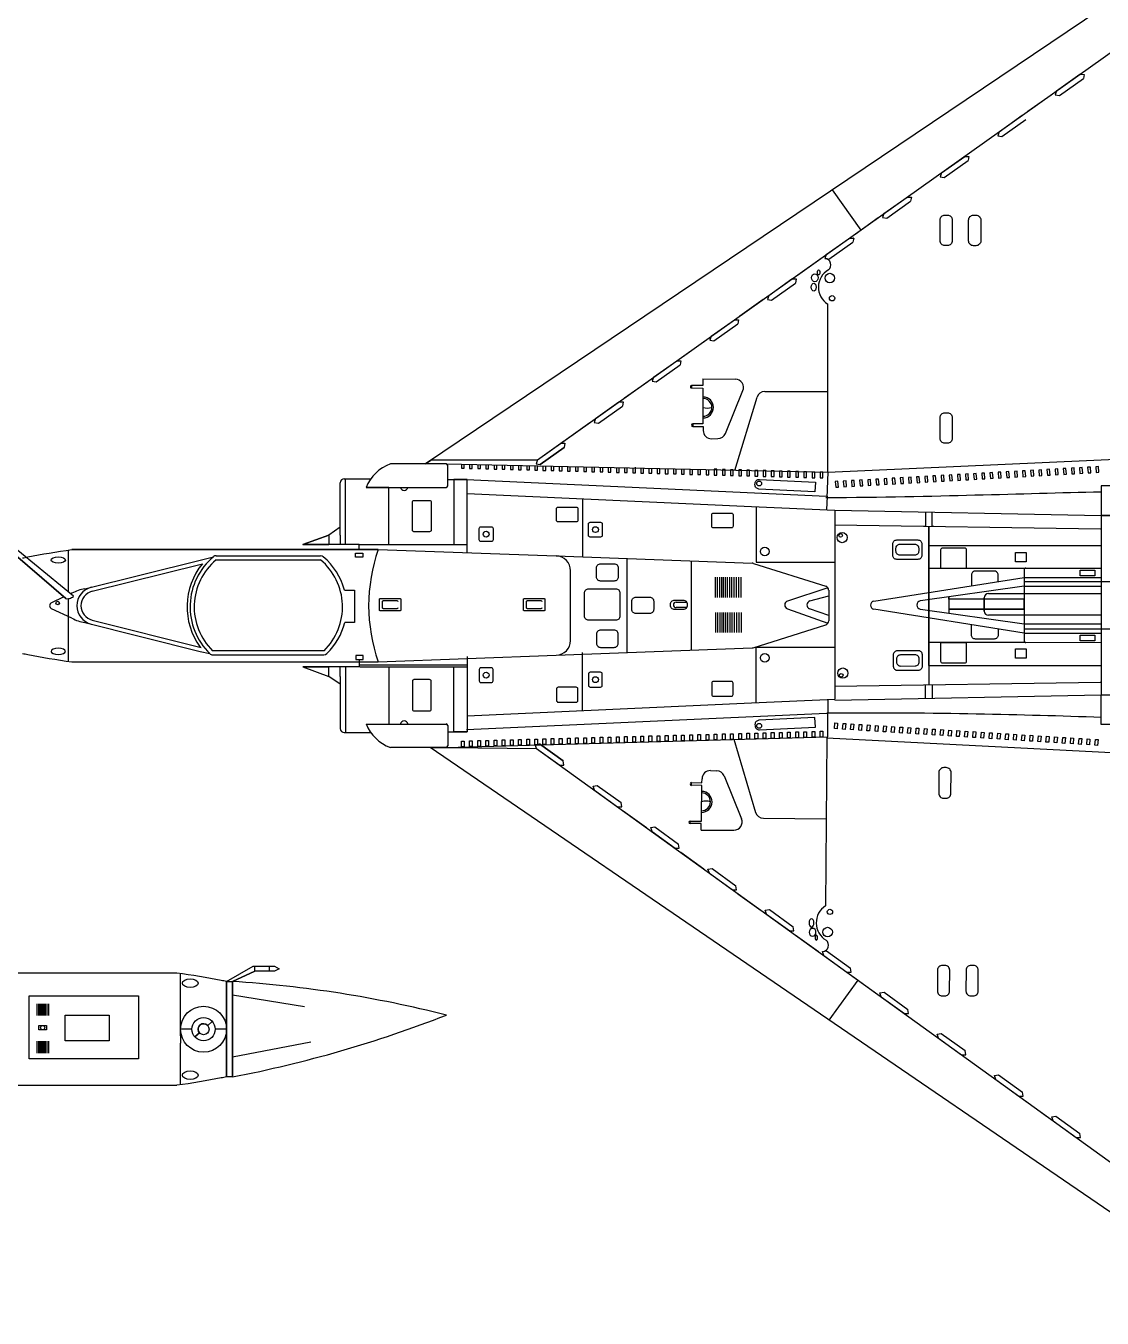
# Model space of a CAD drawing. Header units: feet. Extents: x 0 to 688502, y 0 to 2065459.
# Drawn here: x 4.929 to 8.833, y 6.164 to 10.853 of the extents above; entities that cross this region are included whole.
import ezdxf

# ---------------------------------------------------------------- set-up
doc = ezdxf.new("R2010")
doc.units = ezdxf.units.FT

msp = doc.modelspace()

# ---------------------------------------------------------------- linework, layer by layer
for p, q in [((9.4422, 11.328), (6.378, 9.2635)), ((6.785, 9.2788), (9.315, 11.0779)), ((8.7724, 10.6924), (8.7723, 10.6919)), ((8.6678, 10.6174), (8.752, 10.6773)), ((8.6778, 10.6005), (8.7647, 10.6623)), ((8.752, 10.6773), (8.7673, 10.6772)), ((8.7673, 10.6772), (8.7647, 10.6623)), ((8.5635, 10.5433), (8.6477, 10.6032)), ((8.6678, 10.6174), (8.6628, 10.603)), ((8.6628, 10.603), (8.6778, 10.6005)), ((8.6629, 10.6031), (8.663, 10.6031)), ((8.663, 10.6031), (8.6629, 10.6029)), ((8.4589, 10.4689), (8.5431, 10.5287)), ((8.4689, 10.452), (8.5558, 10.5138)), ((8.4589, 10.4689), (8.4539, 10.4544)), ((8.4539, 10.4544), (8.4689, 10.452)), ((8.25, 10.3197), (8.3342, 10.3796)), ((8.2599, 10.3028), (8.3469, 10.3647)), ((8.3342, 10.3796), (8.3495, 10.3796)), ((8.3495, 10.3796), (8.3469, 10.3647)), ((8.3494, 10.3796), (8.3493, 10.3794)), ((8.3493, 10.3794), (8.3494, 10.3794)), ((8.25, 10.3197), (8.245, 10.3053)), ((8.245, 10.3053), (8.2599, 10.3028)), ((7.8536, 10.2576), (7.957, 10.1122)), ((8.0414, 10.1721), (8.1256, 10.232)), ((8.1256, 10.232), (8.1409, 10.2319)), ((8.1409, 10.2319), (8.1383, 10.217)), ((8.1401, 10.2319), (8.1398, 10.2312)), ((8.1398, 10.2312), (8.1407, 10.231)), ((8.0513, 10.1552), (8.1383, 10.217)), ((7.9365, 10.0974), (8.0207, 10.1572)), ((8.0414, 10.1721), (8.0364, 10.1577)), ((8.0364, 10.1577), (8.0513, 10.1552)), ((7.8322, 10.0233), (7.9164, 10.0831)), ((7.9164, 10.0831), (7.9317, 10.0831)), ((7.9317, 10.0831), (7.9291, 10.0682)), ((7.9316, 10.0831), (7.9315, 10.0829)), ((7.9315, 10.0829), (7.9316, 10.0829)), ((7.8421, 10.0063), (7.9291, 10.0682)), ((7.7279, 9.9491), (7.8121, 10.009)), ((7.8322, 10.0233), (7.8272, 10.0088)), ((7.8272, 10.0088), (7.8421, 10.0063)), ((7.8273, 10.009), (7.8274, 10.009)), ((7.8274, 10.009), (7.8273, 10.0088)), ((7.6236, 9.875), (7.7078, 9.9349)), ((7.6335, 9.8581), (7.7205, 9.9199)), ((7.7078, 9.9349), (7.7231, 9.9349)), ((7.7231, 9.9349), (7.7205, 9.9199)), ((7.723, 9.9349), (7.7229, 9.9347)), ((7.7229, 9.9347), (7.723, 9.9347)), ((7.519, 9.8012), (7.6032, 9.8611)), ((7.6032, 9.8611), (7.6038, 9.8611)), ((7.6236, 9.875), (7.6186, 9.8606)), ((7.6186, 9.8606), (7.6335, 9.8581)), ((7.519, 9.8012), (7.5188, 9.8006)), ((7.8373, 9.2333), (7.8373, 9.8433)), ((7.4147, 9.7271), (7.4989, 9.787)), ((7.4246, 9.7102), (7.5116, 9.772)), ((7.4989, 9.787), (7.5141, 9.7869)), ((7.5141, 9.7869), (7.5116, 9.772)), ((7.5141, 9.7869), (7.514, 9.7868)), ((7.514, 9.7868), (7.5141, 9.7867)), ((7.311, 9.6524), (7.3952, 9.7122)), ((7.4147, 9.7271), (7.4097, 9.7127)), ((7.4097, 9.7127), (7.4246, 9.7102)), ((7.2058, 9.5779), (7.29, 9.6378)), ((7.2157, 9.561), (7.3027, 9.6229)), ((7.29, 9.6378), (7.3052, 9.6378)), ((7.3052, 9.6378), (7.3027, 9.6229)), ((7.2058, 9.5779), (7.2008, 9.5635)), ((7.3843, 9.5719), (7.3841, 9.5477)), ((7.3843, 9.5719), (7.5027, 9.5708)), ((7.1009, 9.5032), (7.1851, 9.5631)), ((7.2008, 9.5635), (7.2157, 9.561)), ((7.3841, 9.5477), (7.3436, 9.5481)), ((7.3436, 9.5481), (7.3436, 9.5393)), ((7.3436, 9.5393), (7.3849, 9.5389)), ((7.3849, 9.5389), (7.3848, 9.5241)), ((7.3848, 9.5241), (7.3848, 9.409)), ((7.4662, 9.3742), (7.5301, 9.5295)), ((7.6094, 9.5267), (7.8373, 9.5267)), ((6.9956, 9.4286), (7.0799, 9.4885)), ((7.0056, 9.4117), (7.0926, 9.4735)), ((7.0799, 9.4885), (7.0951, 9.4884)), ((7.0951, 9.4884), (7.0926, 9.4735)), ((7.5003, 9.2401), (7.5811, 9.5055)), ((6.9956, 9.4286), (6.9907, 9.4142)), ((6.8905, 9.3538), (6.9747, 9.4137)), ((6.9907, 9.4142), (7.0056, 9.4117)), ((7.3848, 9.409), (7.3481, 9.409)), ((7.3481, 9.409), (7.3481, 9.3991)), ((7.3481, 9.3991), (7.3858, 9.3991)), ((7.3858, 9.3991), (7.3858, 9.3851)), ((6.785, 9.2788), (6.8692, 9.3387)), ((6.8692, 9.3387), (6.8794, 9.3459)), ((6.8692, 9.3387), (6.8844, 9.3386)), ((6.8844, 9.3386), (6.8819, 9.3237)), ((7.4163, 9.3552), (7.4391, 9.3557)), ((6.8819, 9.3237), (6.7949, 9.2619)), ((6.7949, 9.2619), (6.8819, 9.3237)), ((7.8373, 9.2333), (9.5651, 9.3116)), ((6.453, 9.2635), (6.2511, 9.2635)), ((6.378, 9.2635), (6.4008, 9.2788)), ((6.4008, 9.2788), (6.572, 9.2788)), ((6.453, 9.2635), (7.8373, 9.2333)), ((6.459, 9.1846), (6.459, 9.2575)), ((6.572, 9.2788), (6.785, 9.2788)), ((6.785, 9.2788), (6.78, 9.2644)), ((6.78, 9.2644), (6.7949, 9.2619)), ((6.069, 9.0342), (6.069, 9.195)), ((6.0839, 9.21), (6.1802, 9.21)), ((6.0881, 8.9715), (6.0881, 9.21)), ((6.459, 9.2067), (6.5299, 9.2067)), ((6.5299, 9.2067), (6.4811, 9.2067)), ((6.4811, 9.2067), (6.4811, 8.9715)), ((6.5278, 9.2067), (7.833, 9.1469)), ((6.5299, 8.9754), (6.5299, 9.2067)), ((7.8373, 9.2333), (7.8348, 9.1406)), ((6.245, 9.1786), (6.1631, 9.1786)), ((6.1631, 9.1786), (6.453, 9.1786)), ((6.245, 8.9715), (6.245, 9.1786)), ((6.5299, 9.1568), (7.5612, 9.1095)), ((7.8351, 9.1469), (7.8328, 9.0971)), ((7.833, 9.1469), (7.8351, 9.1469)), ((6.9479, 9.1376), (6.9479, 8.9266)), ((7.5612, 9.1095), (7.8637, 9.0957)), ((7.5774, 9.1088), (7.5774, 8.9078)), ((7.8637, 9.0957), (7.8637, 8.4106)), ((7.8637, 9.0957), (8.8296, 9.0765)), ((8.1924, 9.0892), (8.1924, 9.0379)), ((8.2163, 9.0375), (8.2163, 9.0887)), ((8.8296, 9.0765), (8.8296, 8.4256)), ((8.8296, 9.0765), (10.3191, 9.0765)), ((10.3191, 9.0765), (8.8296, 9.0765)), ((8.8296, 9.0765), (8.8296, 8.4256)), ((6.0277, 9.0058), (5.9333, 8.9715)), ((5.9333, 8.9715), (6.0277, 9.0058)), ((6.069, 9.0342), (6.0277, 9.0058)), ((6.0277, 9.0058), (6.0277, 8.9715)), ((6.069, 9.0058), (6.069, 9.0342)), ((6.069, 9.0058), (6.069, 8.9715)), ((7.8637, 9.0432), (8.8265, 9.0276)), ((8.1864, 9.038), (8.1924, 9.0379)), ((8.2048, 8.5328), (8.2048, 9.0377)), ((8.2048, 9.0377), (8.2048, 8.4623)), ((8.2163, 9.0375), (8.2228, 9.0374)), ((4.8478, 8.97), (5.0744, 8.7751)), ((5.0744, 8.7751), (4.8478, 8.97)), ((5.1019, 8.7841), (4.8664, 8.9771)), ((6.0995, 8.9715), (5.9333, 8.9715)), ((5.9333, 8.9715), (6.0277, 8.9715)), ((6.1376, 8.9715), (6.0995, 8.9715)), ((6.1376, 8.953), (6.1376, 8.9715)), ((6.1376, 8.9715), (6.1404, 8.9715)), ((6.1404, 8.9715), (6.5295, 8.9715)), ((6.5299, 8.9416), (6.5299, 8.9754)), ((8.2048, 8.9673), (8.8277, 8.9673)), ((5.0827, 8.9505), (5.0827, 8.7998)), ((5.0963, 8.953), (6.207, 8.953)), ((6.207, 8.953), (5.0963, 8.953)), ((5.1434, 8.8104), (5.5615, 8.915)), ((5.5615, 8.915), (5.6092, 8.9269)), ((5.6188, 8.9304), (5.9982, 8.9304)), ((5.6188, 8.9155), (5.9982, 8.9155)), ((6.207, 8.953), (6.8528, 8.9301)), ((6.8528, 8.9301), (7.564, 8.9037)), ((7.1084, 8.9206), (7.1084, 8.5791)), ((7.342, 8.909), (7.342, 8.5907)), ((5.1697, 8.8015), (5.5651, 8.9005)), ((5.5651, 8.9005), (5.5693, 8.9018)), ((6.9047, 8.6233), (6.9047, 8.8764)), ((7.5679, 8.903), (7.8305, 8.82)), ((7.5774, 8.9078), (7.8637, 8.9078)), ((8.205, 8.8857), (8.8293, 8.8857)), ((8.5497, 8.8797), (8.5498, 8.8519)), ((8.5557, 8.8857), (8.5717, 8.8857)), ((7.4303, 8.7796), (7.4303, 8.8525)), ((7.4372, 8.7796), (7.4372, 8.8525)), ((7.4456, 8.7796), (7.4456, 8.8525)), ((7.453, 8.7796), (7.453, 8.8525)), ((7.4599, 8.7796), (7.4599, 8.8525)), ((7.4668, 8.7796), (7.4668, 8.8525)), ((7.4737, 8.7796), (7.4737, 8.8525)), ((7.4826, 8.7796), (7.4826, 8.8525)), ((7.4901, 8.7796), (7.4901, 8.8525)), ((7.4985, 8.7796), (7.4985, 8.8525)), ((7.5068, 8.7796), (7.5068, 8.8525)), ((7.5152, 8.7796), (7.5152, 8.8525)), ((7.523, 8.7796), (7.523, 8.8525)), ((7.523, 8.7796), (7.523, 8.8525)), ((8.0051, 8.7658), (8.5498, 8.8519)), ((8.5498, 8.8205), (8.1734, 8.7666)), ((8.5498, 8.8519), (8.5498, 8.6216)), ((8.5498, 8.8519), (8.8296, 8.8519)), ((8.5498, 8.8519), (8.5498, 8.6502)), ((8.5498, 8.837), (8.8296, 8.837)), ((8.5498, 8.8205), (8.8296, 8.8205)), ((8.5498, 8.8205), (8.5498, 8.6831)), ((8.8296, 8.837), (10.0005, 8.837)), ((5.0673, 8.7812), (5.022, 8.7602)), ((5.0827, 8.7729), (5.0827, 8.7748)), ((5.0827, 8.7729), (5.0827, 8.5462)), ((5.0963, 8.7945), (5.0917, 8.7924)), ((6.0845, 8.806), (6.1213, 8.806)), ((6.1213, 8.806), (6.1213, 8.6881)), ((7.8381, 8.8145), (7.6916, 8.7663)), ((7.7728, 8.7665), (7.841, 8.7856)), ((7.841, 8.8057), (7.841, 8.6943)), ((8.2767, 8.7736), (8.2767, 8.7814)), ((8.2767, 8.7814), (8.2767, 8.7222)), ((8.5498, 8.7736), (8.2767, 8.7736)), ((8.4052, 8.7294), (8.4052, 8.7781)), ((8.4052, 8.7781), (8.4052, 8.7294)), ((8.4202, 8.793), (8.8296, 8.793)), ((8.5498, 8.7368), (8.5498, 8.7736)), ((5.0963, 8.7042), (5.022, 8.7385)), ((7.2872, 8.762), (7.326, 8.762)), ((7.3258, 8.7425), (7.2872, 8.7425)), ((7.4303, 8.7252), (7.4303, 8.6523)), ((7.4372, 8.7252), (7.4372, 8.6523)), ((7.4456, 8.7252), (7.4456, 8.6523)), ((7.453, 8.7252), (7.453, 8.6523)), ((7.4599, 8.7252), (7.4599, 8.6523)), ((7.4668, 8.7252), (7.4668, 8.6523)), ((7.4737, 8.7252), (7.4737, 8.6523)), ((7.4826, 8.7252), (7.4826, 8.6523)), ((7.4901, 8.7252), (7.4901, 8.6523)), ((7.4985, 8.7252), (7.4985, 8.6523)), ((7.5068, 8.7252), (7.5068, 8.6523)), ((7.5152, 8.7252), (7.5152, 8.6523)), ((7.523, 8.7252), (7.523, 8.6523)), ((7.523, 8.7252), (7.523, 8.6523)), ((7.6912, 8.738), (7.8381, 8.6855)), ((7.841, 8.7133), (7.7718, 8.738)), ((8.5498, 8.6502), (8.0051, 8.7363)), ((8.1734, 8.737), (8.5498, 8.6831)), ((8.5498, 8.7368), (8.2767, 8.7368)), ((8.2767, 8.7368), (8.5498, 8.7368)), ((5.1434, 8.6883), (5.5615, 8.5837)), ((5.1697, 8.6972), (5.5651, 8.5982)), ((6.1213, 8.6881), (6.0855, 8.6881)), ((7.5675, 8.5967), (7.8306, 8.6801)), ((8.8296, 8.7144), (8.4202, 8.7144)), ((8.5498, 8.6831), (8.8296, 8.6831)), ((8.5498, 8.6654), (8.8296, 8.6654)), ((8.5498, 8.6502), (8.8296, 8.6502)), ((8.8296, 8.6654), (10.005, 8.6654)), ((5.5613, 8.5837), (5.596, 8.5755)), ((5.6065, 8.5862), (5.9982, 8.5862)), ((5.9982, 8.5862), (6.0105, 8.5862)), ((6.8528, 8.5696), (7.5636, 8.596)), ((7.5774, 8.3975), (7.5774, 8.5985)), ((7.5774, 8.5985), (7.8637, 8.5985)), ((8.5558, 8.6157), (8.2048, 8.6157)), ((8.5558, 8.6157), (8.8298, 8.6167)), ((5.0963, 8.5458), (6.207, 8.5458)), ((5.6065, 8.5712), (5.9982, 8.5712)), ((6.1376, 8.5533), (6.1376, 8.5348)), ((6.1376, 8.5458), (6.1376, 8.5273)), ((6.1376, 8.5348), (6.1404, 8.5348)), ((6.1404, 8.5348), (6.5295, 8.5348)), ((6.1404, 8.5348), (6.5299, 8.5348)), ((6.207, 8.5458), (6.8529, 8.5696)), ((6.5299, 8.5647), (6.5299, 8.5309)), ((6.5299, 8.5572), (6.5299, 8.5234)), ((6.9479, 8.3687), (6.9479, 8.5797)), ((6.0995, 8.5273), (5.9333, 8.5273)), ((5.9333, 8.5273), (6.0277, 8.5273)), ((5.9333, 8.5273), (6.0277, 8.4929)), ((6.0277, 8.4929), (6.0277, 8.5273)), ((6.069, 8.4645), (6.0277, 8.4929)), ((6.069, 8.4929), (6.069, 8.5273)), ((6.069, 8.4929), (6.069, 8.4645)), ((6.0881, 8.5273), (6.0881, 8.2888)), ((6.1376, 8.5273), (6.0995, 8.5273)), ((6.1404, 8.5273), (6.5295, 8.5273)), ((6.245, 8.5273), (6.245, 8.3201)), ((6.4811, 8.2921), (6.4811, 8.5273)), ((6.5299, 8.5234), (6.5299, 8.2921)), ((8.2048, 8.5328), (8.8277, 8.5328)), ((6.069, 8.4645), (6.069, 8.3037)), ((7.8637, 8.4568), (8.8265, 8.4724)), ((8.1924, 8.4109), (8.1924, 8.4621)), ((8.2163, 8.4625), (8.2163, 8.4113)), ((8.8265, 8.4724), (8.8296, 8.4725)), ((6.5299, 8.3495), (7.5612, 8.3968)), ((7.5612, 8.3968), (7.8637, 8.4106)), ((7.8373, 8.4094), (7.8373, 8.3594)), ((7.8637, 8.4064), (8.8296, 8.4256)), ((8.8296, 8.4256), (10.4055, 8.4256)), ((6.5278, 8.2996), (7.833, 8.3594)), ((7.833, 8.3594), (7.835, 8.3594)), ((7.8351, 8.3597), (7.835, 8.3594)), ((7.8373, 8.273), (7.8373, 8.3594)), ((6.1631, 8.3201), (6.453, 8.3201)), ((6.459, 8.3142), (6.459, 8.2412)), ((6.0839, 8.2888), (6.1802, 8.2888)), ((6.453, 8.2353), (7.8373, 8.273)), ((6.459, 8.2921), (6.5299, 8.2921)), ((6.5299, 8.2921), (6.4811, 8.2921)), ((7.4969, 8.2654), (7.576, 7.9995)), ((7.834, 8.27), (7.8298, 7.66)), ((7.834, 8.27), (9.5613, 8.18)), ((6.453, 8.2353), (6.2511, 8.2353)), ((9.4247, 6.1644), (6.3957, 8.2353)), ((6.3972, 8.2343), (6.5684, 8.2331)), ((6.5684, 8.2331), (6.7814, 8.2317)), ((6.7765, 8.2461), (6.7915, 8.2485)), ((6.7814, 8.2317), (6.7765, 8.2461)), ((6.7814, 8.2317), (9.2991, 6.4154)), ((6.7814, 8.2317), (6.8652, 8.1712)), ((6.878, 8.1861), (6.7915, 8.2485)), ((6.7915, 8.2485), (6.878, 8.1861)), ((6.8652, 8.1712), (6.8805, 8.1711)), ((6.8805, 8.1711), (6.878, 8.1861)), ((7.3814, 8.1072), (7.3815, 8.1212)), ((7.4122, 8.1509), (7.435, 8.1503)), ((7.4619, 8.1316), (7.5248, 7.9758)), ((6.9862, 8.0949), (7.0011, 8.0972)), ((6.9911, 8.0804), (6.9862, 8.0949)), ((6.9911, 8.0804), (7.0749, 8.02)), ((7.0011, 8.0972), (7.0877, 8.0348)), ((7.3437, 8.0976), (7.3437, 8.1075)), ((7.3437, 8.1075), (7.3814, 8.1072)), ((7.3803, 8.0974), (7.3437, 8.0976)), ((7.3795, 7.9823), (7.3803, 8.0974)), ((7.0749, 8.02), (7.0901, 8.0199)), ((7.0901, 8.0199), (7.0877, 8.0348)), ((7.0958, 8.0051), (7.1796, 7.9446)), ((7.3796, 7.9674), (7.3795, 7.9823)), ((7.6041, 7.9781), (7.832, 7.9766)), ((7.1953, 7.9441), (7.2102, 7.9465)), ((7.2002, 7.9296), (7.1953, 7.9441)), ((7.2002, 7.9296), (7.284, 7.8692)), ((7.2102, 7.9465), (7.2968, 7.884)), ((7.3382, 7.9673), (7.3796, 7.9674)), ((7.3382, 7.9586), (7.3382, 7.9673)), ((7.3787, 7.9587), (7.3382, 7.9586)), ((7.3787, 7.9345), (7.3787, 7.9587)), ((7.3787, 7.9345), (7.4971, 7.9348)), ((7.2992, 7.8691), (7.2968, 7.884)), ((7.284, 7.8692), (7.2992, 7.8691)), ((7.3049, 7.8545), (7.3887, 7.7941)), ((7.4032, 7.7935), (7.4181, 7.7959)), ((7.4081, 7.7791), (7.4032, 7.7935)), ((7.4181, 7.7959), (7.5047, 7.7335)), ((7.4081, 7.7791), (7.4919, 7.7186)), ((7.4919, 7.7186), (7.5071, 7.7186)), ((7.5071, 7.7186), (7.5047, 7.7335)), ((7.507, 7.7186), (7.507, 7.7187)), ((7.507, 7.7187), (7.5071, 7.7187)), ((7.5119, 7.7043), (7.5116, 7.7049)), ((7.5119, 7.7043), (7.5957, 7.6438)), ((7.5957, 7.6438), (7.5963, 7.6438)), ((7.6111, 7.6442), (7.626, 7.6466)), ((7.616, 7.6297), (7.6111, 7.6442)), ((7.626, 7.6466), (7.7126, 7.5841)), ((7.616, 7.6297), (7.6997, 7.5693)), ((7.6997, 7.5693), (7.715, 7.5692)), ((7.715, 7.5692), (7.7126, 7.5841)), ((7.7149, 7.5692), (7.7149, 7.5694)), ((7.7149, 7.5694), (7.715, 7.5694)), ((7.7197, 7.5549), (7.8035, 7.4945)), ((7.8187, 7.4945), (7.8336, 7.4969)), ((7.8235, 7.4801), (7.8187, 7.4945)), ((7.8187, 7.4944), (7.8188, 7.4944)), ((7.8188, 7.4944), (7.8188, 7.4946)), ((7.8235, 7.4801), (7.9073, 7.4196)), ((7.8336, 7.4969), (7.9201, 7.4345)), ((5.4769, 7.4165), (4.3662, 7.4165)), ((5.4904, 7.1893), (5.4904, 7.416)), ((5.6566, 7.3861), (5.7529, 7.4417)), ((5.7591, 7.4228), (5.678, 7.3861)), ((5.678, 7.3861), (5.7591, 7.4228)), ((5.7529, 7.4417), (5.8306, 7.4417)), ((5.7591, 7.4228), (5.7591, 7.4417)), ((5.7591, 7.4417), (5.8113, 7.4417)), ((5.8314, 7.4228), (5.7591, 7.4228)), ((5.8113, 7.4417), (5.8113, 7.4228)), ((5.8306, 7.4417), (5.8474, 7.432)), ((5.8474, 7.432), (5.8314, 7.4228)), ((7.9073, 7.4196), (7.9226, 7.4196)), ((7.9226, 7.4196), (7.9201, 7.4345)), ((7.9225, 7.4196), (7.9225, 7.4197)), ((7.9225, 7.4197), (7.9226, 7.4197)), ((5.6566, 7.3861), (5.6566, 7.0396)), ((5.6566, 7.3861), (5.678, 7.3861)), ((5.6566, 7.0396), (5.6566, 7.3861)), ((5.678, 7.0396), (5.678, 7.3861)), ((5.678, 7.3861), (5.678, 7.0396)), ((7.8433, 7.2456), (7.9477, 7.3903)), ((7.9273, 7.4053), (8.0111, 7.3448)), ((5.9392, 7.2935), (5.678, 7.3365)), ((8.0269, 7.3443), (8.0418, 7.3467)), ((8.0317, 7.3298), (8.0269, 7.3443)), ((8.0317, 7.3298), (8.1155, 7.2694)), ((8.0418, 7.3467), (8.1283, 7.2842)), ((4.9688, 7.3052), (4.9688, 7.262)), ((4.9688, 7.3052), (4.9688, 7.262)), ((4.9751, 7.3052), (4.9751, 7.262)), ((4.9802, 7.3052), (4.9802, 7.262)), ((4.9802, 7.3052), (4.9802, 7.262)), ((4.9846, 7.3052), (4.9846, 7.262)), ((4.9894, 7.3052), (4.9894, 7.262)), ((4.9945, 7.3052), (4.9945, 7.262)), ((4.9996, 7.3052), (4.9996, 7.262)), ((5.0047, 7.3052), (5.0047, 7.262)), ((5.0109, 7.3052), (5.0109, 7.262)), ((8.1155, 7.2694), (8.1308, 7.2693)), ((8.1308, 7.2693), (8.1283, 7.2842)), ((8.1298, 7.2701), (8.1306, 7.2702)), ((8.13, 7.2693), (8.1298, 7.2701)), ((5.5885, 7.2261), (5.6051, 7.2406)), ((5.5314, 7.2128), (5.4904, 7.2128)), ((5.4904, 7.1893), (5.4904, 7.1624)), ((5.5584, 7.1996), (5.5418, 7.1851)), ((5.5418, 7.1851), (5.5584, 7.1996)), ((5.6566, 7.2128), (5.6156, 7.2128)), ((8.2345, 7.1952), (8.2494, 7.1976)), ((8.2393, 7.1808), (8.2345, 7.1952)), ((8.2393, 7.1808), (8.3231, 7.1203)), ((8.2494, 7.1976), (8.3359, 7.1352)), ((4.9688, 7.1694), (4.9688, 7.1262)), ((4.9688, 7.1694), (4.9688, 7.1262)), ((4.9751, 7.1694), (4.9751, 7.1262)), ((4.9802, 7.1694), (4.9802, 7.1262)), ((4.9802, 7.1694), (4.9802, 7.1262)), ((4.9846, 7.1694), (4.9846, 7.1262)), ((4.9894, 7.1694), (4.9894, 7.1262)), ((4.9945, 7.1694), (4.9945, 7.1262)), ((4.9996, 7.1694), (4.9996, 7.1262)), ((5.0047, 7.1694), (5.0047, 7.1262)), ((5.0109, 7.1694), (5.0109, 7.1262)), ((5.4904, 7.0117), (5.4904, 7.1624)), ((5.678, 7.113), (5.9632, 7.1671)), ((8.3384, 7.1203), (8.3359, 7.1352)), ((8.3231, 7.1203), (8.3384, 7.1203)), ((8.3383, 7.1203), (8.3382, 7.1204)), ((8.3382, 7.1204), (8.3384, 7.1204)), ((5.678, 7.0396), (5.6566, 7.0396)), ((8.4423, 7.0447), (8.4573, 7.0471)), ((8.4472, 7.0302), (8.4423, 7.0447)), ((8.4573, 7.0471), (8.5438, 6.9846)), ((4.3662, 7.0092), (5.4769, 7.0092)), ((8.4472, 7.0302), (8.531, 6.9698)), ((8.531, 6.9698), (8.5463, 6.9697)), ((8.5463, 6.9697), (8.5438, 6.9846)), ((8.5513, 6.9551), (8.6351, 6.8946)), ((8.6502, 6.8947), (8.6652, 6.8971)), ((8.6551, 6.8803), (8.6502, 6.8947)), ((8.6504, 6.8946), (8.6503, 6.8948)), ((8.6503, 6.8946), (8.6504, 6.8946)), ((8.6652, 6.8971), (8.7517, 6.8347)), ((8.6551, 6.8803), (8.7389, 6.8198)), ((8.7389, 6.8198), (8.7542, 6.8198)), ((8.7542, 6.8198), (8.7517, 6.8347)), ((8.7592, 6.8046), (8.759, 6.805))]:
    msp.add_line(p, q)
for points in [[(8.2625, 10.1668), (8.2715, 10.1668, -0.414214), (8.2891, 10.1491), (8.2891, 10.0736, -0.414214), (8.2715, 10.0559), (8.2625, 10.0559, -0.414214), (8.2448, 10.0736), (8.2448, 10.1491, -0.414214)], [(8.366, 10.1662), (8.375, 10.1662, -0.414214), (8.3927, 10.1485), (8.3927, 10.073, -0.414214), (8.375, 10.0553), (8.366, 10.0553, -0.414214), (8.3484, 10.073), (8.3484, 10.1485, -0.414214)], [(8.2625, 9.4495), (8.2715, 9.4495, -0.414214), (8.2891, 9.4318), (8.2891, 9.3563, -0.414214), (8.2715, 9.3386), (8.2625, 9.3386, -0.414214), (8.2448, 9.3563), (8.2448, 9.4318, -0.414214)], [(7.5896, 9.2076), (7.793, 9.1978), (7.7913, 9.1629), (7.5879, 9.1727, -0.414214), (7.5737, 9.1883), (7.5739, 9.1934, -0.414214)], [(6.3368, 9.1314), (6.3933, 9.1314, -0.414214), (6.3992, 9.1254), (6.3992, 9.0235, -0.414214), (6.3933, 9.0175), (6.3368, 9.0175, -0.414214), (6.3308, 9.0235), (6.3308, 9.1254, -0.414214)], [(6.8598, 9.1069), (6.9255, 9.1069, -0.414214), (6.9315, 9.1009), (6.9315, 9.059, -0.414214), (6.9255, 9.0531), (6.8598, 9.0531, -0.414214), (6.8538, 9.059), (6.8538, 9.1009, -0.414214)], [(6.9759, 9.0522), (7.0138, 9.0522, -0.414214), (7.0198, 9.0462), (7.0198, 9.0043, -0.414214), (7.0138, 8.9984), (6.9759, 8.9984, -0.414214), (6.9699, 9.0043), (6.9699, 9.0462, -0.414214)], [(7.4225, 9.0856), (7.4883, 9.0856, -0.414214), (7.4943, 9.0797), (7.4943, 9.0378, -0.414214), (7.4883, 9.0318), (7.4225, 9.0318, -0.414214), (7.4166, 9.0378), (7.4166, 9.0797, -0.414214)], [(6.5795, 9.0357), (6.6174, 9.0357, -0.414214), (6.6234, 9.0297), (6.6234, 8.9879, -0.414214), (6.6174, 8.9819), (6.5795, 8.9819, -0.414214), (6.5735, 8.9879), (6.5735, 9.0297, -0.414214)], [(8.0884, 8.9879), (8.1643, 8.9879, -0.414214), (8.1793, 8.973), (8.1793, 8.9323, -0.414214), (8.1643, 8.9174), (8.0884, 8.9174, -0.414214), (8.0735, 8.9323), (8.0735, 8.973, -0.414214)], [(8.1001, 8.9727), (8.1527, 8.9727, -0.414214), (8.1676, 8.9577), (8.1676, 8.9473, -0.414214), (8.1527, 8.9323), (8.1001, 8.9323, -0.414214), (8.0851, 8.9473), (8.0851, 8.9577, -0.414214)], [(8.2471, 8.8857), (8.3413, 8.8857), (8.3413, 8.952, 0.414214), (8.3353, 8.958), (8.2531, 8.958, 0.414214), (8.2471, 8.952)], [(7.0137, 8.9015), (7.0627, 8.9015, -0.414214), (7.0777, 8.8866), (7.0777, 8.8537, -0.414214), (7.0627, 8.8388), (7.0137, 8.8388, -0.414214), (6.9988, 8.8537), (6.9988, 8.8866, -0.414214)], [(6.2145, 8.7757), (6.286, 8.7757, -0.414214), (6.289, 8.7727), (6.289, 8.7336, -0.414214), (6.286, 8.7306), (6.2145, 8.7306, -0.414214), (6.2115, 8.7336), (6.2115, 8.7727, -0.414214)], [(6.7371, 8.7757), (6.8085, 8.7757, -0.414214), (6.8115, 8.7727), (6.8115, 8.7336, -0.414214), (6.8085, 8.7306), (6.7371, 8.7306, -0.414214), (6.7341, 8.7336), (6.7341, 8.7727, -0.414214)], [(6.9704, 8.8107), (7.0687, 8.8107, -0.414214), (7.0836, 8.7957), (7.0836, 8.7115, -0.414214), (7.0687, 8.6965), (6.9704, 8.6965, -0.414214), (6.9554, 8.7115), (6.9554, 8.7957, -0.414214)], [(7.1419, 8.7805), (7.1912, 8.7805, -0.414214), (7.2062, 8.7656), (7.2062, 8.7357, -0.414214), (7.1912, 8.7207), (7.1419, 8.7207, -0.414214), (7.127, 8.7357), (7.127, 8.7656, -0.414214)], [(7.2821, 8.7697), (7.3129, 8.7697, -0.414214), (7.3278, 8.7548), (7.3278, 8.75, -0.414214), (7.3129, 8.7351), (7.2821, 8.7351, -0.414214), (7.2671, 8.75), (7.2671, 8.7548, -0.414214)], [(7.0137, 8.5982), (7.0627, 8.5982, 0.414214), (7.0777, 8.6131), (7.0777, 8.646, 0.414214), (7.0627, 8.6609), (7.0137, 8.6609, 0.414214), (6.9988, 8.646), (6.9988, 8.6131, 0.414214)], [(8.0905, 8.5149), (8.1664, 8.5156, 0.414214), (8.1812, 8.5307), (8.1809, 8.5713, 0.414214), (8.1658, 8.5861), (8.0899, 8.5855, 0.414214), (8.0751, 8.5704), (8.0754, 8.5297, 0.414214)], [(8.3413, 8.614), (8.2471, 8.614), (8.2471, 8.5476, 0.414214), (8.2531, 8.5416), (8.3353, 8.5416, 0.414214), (8.3413, 8.5476)], [(8.102, 8.5303), (8.1546, 8.5307, 0.414214), (8.1694, 8.5458), (8.1694, 8.5563, 0.414214), (8.1543, 8.5711), (8.1017, 8.5706, 0.414214), (8.0869, 8.5555), (8.087, 8.5451, 0.414214)], [(6.5795, 8.4706), (6.6174, 8.4706, 0.414214), (6.6234, 8.4765), (6.6234, 8.5184, 0.414214), (6.6174, 8.5244), (6.5795, 8.5244, 0.414214), (6.5735, 8.5184), (6.5735, 8.4765, 0.414214)], [(6.9759, 8.4541), (7.0138, 8.4541, 0.414214), (7.0198, 8.4601), (7.0198, 8.502, 0.414214), (7.0138, 8.5079), (6.9759, 8.5079, 0.414214), (6.9699, 8.502), (6.9699, 8.4601, 0.414214)], [(6.3368, 8.3674), (6.3933, 8.3674, 0.414214), (6.3992, 8.3733), (6.3992, 8.4753, 0.414214), (6.3933, 8.4812), (6.3368, 8.4812, 0.414214), (6.3308, 8.4753), (6.3308, 8.3733, 0.414214)], [(6.8598, 8.3994), (6.9255, 8.3994, 0.414214), (6.9315, 8.4054), (6.9315, 8.4473, 0.414214), (6.9255, 8.4532), (6.8598, 8.4532, 0.414214), (6.8538, 8.4473), (6.8538, 8.4054, 0.414214)], [(7.4225, 8.4207), (7.4883, 8.4207, 0.414214), (7.4943, 8.4266), (7.4943, 8.4685, 0.414214), (7.4883, 8.4745), (7.4225, 8.4745, 0.414214), (7.4166, 8.4685), (7.4166, 8.4266, 0.414214)], [(7.5896, 8.2987), (7.793, 8.3085), (7.7913, 8.3434), (7.5879, 8.3336, 0.414214), (7.5737, 8.318), (7.5739, 8.3129, 0.414214)], [(8.2577, 8.0509), (8.2667, 8.0508, 0.414214), (8.2845, 8.0684), (8.285, 8.1439, 0.414214), (8.2675, 8.1617), (8.2585, 8.1618, 0.414214), (8.2407, 8.1442), (8.2402, 8.0687, 0.414214)], [(8.2529, 7.3336), (8.2619, 7.3336, 0.414214), (8.2796, 7.3511), (8.2801, 7.4267, 0.414214), (8.2626, 7.4445), (8.2536, 7.4445, 0.414214), (8.2358, 7.427), (8.2353, 7.3514, 0.414214)], [(8.3564, 7.3335), (8.3654, 7.3335, 0.414214), (8.3832, 7.351), (8.3837, 7.4266, 0.414214), (8.3662, 7.4443), (8.3572, 7.4444, 0.414214), (8.3394, 7.4269), (8.3389, 7.3513, 0.414214)]]:
    msp.add_lwpolyline(points, format="xyb", close=True)
for points in [[(6.5089, 9.2622), (6.5089, 9.2482), (6.5188, 9.2482), (6.5188, 9.262)], [(6.5385, 9.2616), (6.5385, 9.2474), (6.5484, 9.2474), (6.5484, 9.2614)], [(6.5681, 9.2609), (6.5681, 9.2466), (6.5779, 9.2466), (6.5779, 9.2607)], [(6.5976, 9.2603), (6.5976, 9.2458), (6.6075, 9.2458), (6.6075, 9.2601)], [(6.6272, 9.2597), (6.6272, 9.245), (6.6371, 9.245), (6.6371, 9.2594)], [(6.6568, 9.259), (6.6568, 9.2442), (6.6667, 9.2442), (6.6667, 9.2588)], [(6.6864, 9.2584), (6.6864, 9.2434), (6.6962, 9.2434), (6.6962, 9.2582)], [(6.716, 9.2577), (6.716, 9.2426), (6.7258, 9.2426), (6.7258, 9.2575)], [(6.7455, 9.2571), (6.7455, 9.2418), (6.7554, 9.2418), (6.7554, 9.2569)], [(6.7751, 9.2564), (6.7751, 9.241), (6.785, 9.241), (6.785, 9.2562)], [(6.8047, 9.2558), (6.8047, 9.2401), (6.8145, 9.2401), (6.8145, 9.2556)], [(6.8343, 9.2551), (6.8343, 9.2393), (6.8441, 9.2393), (6.8441, 9.2549)], [(6.8638, 9.2545), (6.8638, 9.2385), (6.8737, 9.2385), (6.8737, 9.2543)], [(6.8934, 9.2539), (6.8934, 9.2377), (6.9033, 9.2377), (6.9033, 9.2536)], [(6.923, 9.2532), (6.923, 9.2369), (6.9329, 9.2369), (6.9329, 9.253)], [(6.9526, 9.2526), (6.9526, 9.2361), (6.9624, 9.2361), (6.9624, 9.2523)], [(6.9821, 9.2519), (6.9821, 9.2353), (6.992, 9.2353), (6.992, 9.2517)], [(7.0117, 9.2513), (7.0117, 9.2345), (7.0216, 9.2345), (7.0216, 9.2511)], [(7.0413, 9.2506), (7.0413, 9.2337), (7.0512, 9.2337), (7.0512, 9.2504)], [(7.0709, 9.25), (7.0709, 9.2329), (7.0807, 9.2329), (7.0807, 9.2498)], [(7.1004, 9.2493), (7.1004, 9.2321), (7.1103, 9.2321), (7.1103, 9.2491)], [(7.13, 9.2487), (7.13, 9.2313), (7.1399, 9.2313), (7.1399, 9.2522)], [(7.1596, 9.2481), (7.1596, 9.2305), (7.1695, 9.2305), (7.1695, 9.2478)], [(7.1892, 9.2474), (7.1892, 9.2297), (7.199, 9.2297), (7.199, 9.2472)], [(7.2188, 9.2468), (7.2188, 9.2289), (7.2286, 9.2289), (7.2286, 9.2465)], [(7.2483, 9.2461), (7.2483, 9.228), (7.2582, 9.228), (7.2582, 9.2459)], [(7.2779, 9.2455), (7.2779, 9.2272), (7.2878, 9.2272), (7.2878, 9.2453)], [(7.3075, 9.2448), (7.3075, 9.2264), (7.3173, 9.2264), (7.3173, 9.2446)], [(7.3371, 9.2442), (7.3371, 9.2256), (7.3469, 9.2256), (7.3469, 9.244)], [(7.3666, 9.2435), (7.3666, 9.2248), (7.3765, 9.2248), (7.3765, 9.2433)], [(7.3962, 9.2429), (7.3962, 9.224), (7.4061, 9.224), (7.4061, 9.2427)], [(10.2427, 9.1837), (8.8296, 9.1837), (8.8296, 9.0765), (10.3191, 9.0765), (10.3191, 9.0766)], [(10.3192, 8.3187), (8.8296, 8.3184), (8.8296, 8.4256), (10.3192, 8.4259), (10.3192, 8.4258)]]:
    msp.add_lwpolyline(points)
for points in [[(7.4258, 9.2232), (7.4357, 9.2232), (7.4357, 9.2441), (7.4258, 9.2441)], [(7.4554, 9.2224), (7.4652, 9.2224), (7.4652, 9.2433), (7.4554, 9.2433)], [(7.4849, 9.2216), (7.4948, 9.2216), (7.4948, 9.2425), (7.4849, 9.2425)], [(7.5145, 9.2208), (7.5244, 9.2208), (7.5244, 9.2417), (7.5145, 9.2417)], [(7.5441, 9.22), (7.554, 9.22), (7.554, 9.2409), (7.5441, 9.2409)], [(7.5737, 9.2192), (7.5835, 9.2192), (7.5835, 9.2401), (7.5737, 9.2401)], [(7.6033, 9.2184), (7.6131, 9.2184), (7.6131, 9.2393), (7.6033, 9.2393)], [(7.6328, 9.2176), (7.6427, 9.2176), (7.6427, 9.2385), (7.6328, 9.2385)], [(7.6624, 9.2168), (7.6723, 9.2168), (7.6723, 9.2377), (7.6624, 9.2377)], [(7.692, 9.2159), (7.7018, 9.2159), (7.7018, 9.2369), (7.692, 9.2369)], [(8.5161, 9.2158), (8.526, 9.2166), (8.5242, 9.2374), (8.5144, 9.2366)], [(8.5457, 9.2174), (8.5555, 9.2183), (8.5537, 9.2391), (8.5439, 9.2383)], [(8.5752, 9.2191), (8.585, 9.2199), (8.5833, 9.2408), (8.5735, 9.24)], [(8.6048, 9.2208), (8.6146, 9.2216), (8.6128, 9.2425), (8.603, 9.2416)], [(8.6343, 9.2225), (8.6441, 9.2233), (8.6424, 9.2441), (8.6325, 9.2433)], [(8.6638, 9.2241), (8.6737, 9.225), (8.6719, 9.2458), (8.6621, 9.245)], [(8.6934, 9.2258), (8.7032, 9.2266), (8.7015, 9.2475), (8.6916, 9.2467)], [(8.7229, 9.2275), (8.7327, 9.2283), (8.731, 9.2492), (8.7212, 9.2483)], [(8.7525, 9.2292), (8.7623, 9.23), (8.7605, 9.2508), (8.7507, 9.25)], [(8.782, 9.2308), (8.7918, 9.2317), (8.7901, 9.2525), (8.7802, 9.2517)], [(8.8115, 9.2325), (8.8214, 9.2333), (8.8196, 9.2542), (8.8098, 9.2534)], [(7.7216, 9.2151), (7.7314, 9.2151), (7.7314, 9.2361), (7.7216, 9.2361)], [(7.7511, 9.2143), (7.761, 9.2143), (7.761, 9.2353), (7.7511, 9.2353)], [(7.7807, 9.2135), (7.7906, 9.2135), (7.7906, 9.2344), (7.7807, 9.2344)], [(7.8103, 9.2127), (7.8201, 9.2127), (7.8201, 9.2336), (7.8103, 9.2336)], [(7.8663, 9.1789), (7.8761, 9.1797), (7.8743, 9.2006), (7.8645, 9.1997)], [(7.8958, 9.1806), (7.9056, 9.1814), (7.9039, 9.2022), (7.894, 9.2014)], [(7.9253, 9.1822), (7.9352, 9.1831), (7.9334, 9.2039), (7.9236, 9.2031)], [(7.9549, 9.1839), (7.9647, 9.1848), (7.9629, 9.2056), (7.9531, 9.2048)], [(7.9844, 9.1856), (7.9942, 9.1864), (7.9925, 9.2073), (7.9827, 9.2064)], [(8.014, 9.1873), (8.0238, 9.1881), (8.022, 9.2089), (8.0122, 9.2081)], [(8.0435, 9.189), (8.0533, 9.1898), (8.0516, 9.2106), (8.0417, 9.2098)], [(8.073, 9.1906), (8.0829, 9.1915), (8.0811, 9.2123), (8.0713, 9.2115)], [(8.1026, 9.1923), (8.1124, 9.1931), (8.1106, 9.214), (8.1008, 9.2131)], [(8.1321, 9.194), (8.1419, 9.1948), (8.1402, 9.2157), (8.1304, 9.2148)], [(8.1617, 9.1957), (8.1715, 9.1965), (8.1697, 9.2173), (8.1599, 9.2165)], [(8.1912, 9.1973), (8.201, 9.1982), (8.1993, 9.219), (8.1894, 9.2182)], [(8.2207, 9.199), (8.2306, 9.1998), (8.2288, 9.2207), (8.219, 9.2199)], [(8.2503, 9.2007), (8.2601, 9.2015), (8.2583, 9.2224), (8.2485, 9.2215)], [(8.2798, 9.2024), (8.2896, 9.2032), (8.2879, 9.224), (8.2781, 9.2232)], [(8.3094, 9.204), (8.3192, 9.2049), (8.3174, 9.2257), (8.3076, 9.2249)], [(8.3389, 9.2057), (8.3487, 9.2065), (8.347, 9.2274), (8.3371, 9.2266)], [(8.3684, 9.2074), (8.3783, 9.2082), (8.3765, 9.2291), (8.3667, 9.2282)], [(8.398, 9.2091), (8.4078, 9.2099), (8.406, 9.2307), (8.3962, 9.2299)], [(8.4275, 9.2107), (8.4373, 9.2116), (8.4356, 9.2324), (8.4258, 9.2316)], [(8.4571, 9.2124), (8.4669, 9.2132), (8.4651, 9.2341), (8.4553, 9.2333)], [(8.4866, 9.2141), (8.4964, 9.2149), (8.4947, 9.2358), (8.4848, 9.2349)], [(6.1243, 8.9401), (6.1509, 8.9401), (6.1509, 8.926), (6.1243, 8.926)], [(8.5188, 8.9422), (8.5567, 8.9422), (8.5567, 8.9081), (8.5188, 8.9081)], [(8.7531, 8.8782), (8.8066, 8.8782), (8.8066, 8.8582), (8.7531, 8.8582)], [(8.7531, 8.6424), (8.8066, 8.6424), (8.8066, 8.6224), (8.7531, 8.6224)], [(8.5188, 8.5931), (8.5567, 8.5931), (8.5567, 8.559), (8.5188, 8.559)], [(6.1256, 8.554), (6.1522, 8.5542), (6.1521, 8.5683), (6.1255, 8.5681)], [(7.8634, 8.3242), (7.8732, 8.3233), (7.8713, 8.3025), (7.8615, 8.3033)], [(7.8929, 8.3223), (7.9027, 8.3214), (7.9008, 8.3006), (7.891, 8.3015)], [(7.9224, 8.3204), (7.9322, 8.3195), (7.9303, 8.2987), (7.9205, 8.2996)], [(7.9519, 8.3186), (7.9618, 8.3177), (7.9599, 8.2968), (7.95, 8.2977)], [(7.9815, 8.3167), (7.9913, 8.3158), (7.9894, 8.295), (7.9796, 8.2958)], [(8.011, 8.3148), (8.0208, 8.3139), (8.0189, 8.2931), (8.0091, 8.294)], [(8.0405, 8.3129), (8.0503, 8.312), (8.0484, 8.2912), (8.0386, 8.2921)], [(8.07, 8.311), (8.0799, 8.3102), (8.078, 8.2893), (8.0682, 8.2902)], [(8.0996, 8.3092), (8.1094, 8.3083), (8.1075, 8.2874), (8.0977, 8.2883)], [(8.1291, 8.3073), (8.1389, 8.3064), (8.137, 8.2856), (8.1272, 8.2865)], [(8.1586, 8.3054), (8.1685, 8.3045), (8.1666, 8.2837), (8.1567, 8.2846)], [(8.1882, 8.3035), (8.198, 8.3027), (8.1961, 8.2818), (8.1863, 8.2827)], [(8.2177, 8.3017), (8.2275, 8.3008), (8.2256, 8.2799), (8.2158, 8.2808)], [(8.2472, 8.2998), (8.257, 8.2989), (8.2551, 8.2781), (8.2453, 8.279)], [(6.5089, 8.2581), (6.5188, 8.2581), (6.5188, 8.2372), (6.5089, 8.2372)], [(6.5385, 8.2589), (6.5484, 8.2589), (6.5484, 8.238), (6.5385, 8.238)], [(6.5681, 8.2597), (6.5779, 8.2597), (6.5779, 8.2388), (6.5681, 8.2388)], [(6.5976, 8.2605), (6.6075, 8.2605), (6.6075, 8.2396), (6.5976, 8.2396)], [(6.6272, 8.2613), (6.6371, 8.2613), (6.6371, 8.2404), (6.6272, 8.2404)], [(6.6568, 8.2621), (6.6667, 8.2621), (6.6667, 8.2412), (6.6568, 8.2412)], [(6.6864, 8.2629), (6.6962, 8.2629), (6.6962, 8.242), (6.6864, 8.242)], [(6.716, 8.2637), (6.7258, 8.2637), (6.7258, 8.2428), (6.716, 8.2428)], [(6.7455, 8.2645), (6.7554, 8.2645), (6.7554, 8.2436), (6.7455, 8.2436)], [(6.7751, 8.2653), (6.785, 8.2653), (6.785, 8.2444), (6.7751, 8.2444)], [(6.8047, 8.2661), (6.8145, 8.2661), (6.8145, 8.2452), (6.8047, 8.2452)], [(6.8343, 8.267), (6.8441, 8.267), (6.8441, 8.246), (6.8343, 8.246)], [(6.8638, 8.2678), (6.8737, 8.2678), (6.8737, 8.2468), (6.8638, 8.2468)], [(6.8934, 8.2686), (6.9033, 8.2686), (6.9033, 8.2476), (6.8934, 8.2476)], [(6.923, 8.2694), (6.9329, 8.2694), (6.9329, 8.2485), (6.923, 8.2485)], [(6.9526, 8.2702), (6.9624, 8.2702), (6.9624, 8.2493), (6.9526, 8.2493)], [(6.9821, 8.271), (6.992, 8.271), (6.992, 8.2501), (6.9821, 8.2501)], [(7.0117, 8.2718), (7.0216, 8.2718), (7.0216, 8.2509), (7.0117, 8.2509)], [(7.0413, 8.2726), (7.0512, 8.2726), (7.0512, 8.2517), (7.0413, 8.2517)], [(7.0709, 8.2734), (7.0807, 8.2734), (7.0807, 8.2525), (7.0709, 8.2525)], [(7.1004, 8.2742), (7.1103, 8.2742), (7.1103, 8.2533), (7.1004, 8.2533)], [(7.13, 8.275), (7.1399, 8.275), (7.1399, 8.2541), (7.13, 8.2541)], [(7.1596, 8.2758), (7.1695, 8.2758), (7.1695, 8.2549), (7.1596, 8.2549)], [(7.1892, 8.2766), (7.199, 8.2766), (7.199, 8.2557), (7.1892, 8.2557)], [(7.2188, 8.2774), (7.2286, 8.2774), (7.2286, 8.2565), (7.2188, 8.2565)], [(7.2483, 8.2782), (7.2582, 8.2782), (7.2582, 8.2573), (7.2483, 8.2573)], [(7.2779, 8.2791), (7.2878, 8.2791), (7.2878, 8.2581), (7.2779, 8.2581)], [(7.3075, 8.2799), (7.3173, 8.2799), (7.3173, 8.2589), (7.3075, 8.2589)], [(7.3371, 8.2807), (7.3469, 8.2807), (7.3469, 8.2597), (7.3371, 8.2597)], [(7.3666, 8.2815), (7.3765, 8.2815), (7.3765, 8.2606), (7.3666, 8.2606)], [(7.3962, 8.2823), (7.4061, 8.2823), (7.4061, 8.2614), (7.3962, 8.2614)], [(7.4258, 8.2831), (7.4357, 8.2831), (7.4357, 8.2622), (7.4258, 8.2622)], [(7.4554, 8.2839), (7.4652, 8.2839), (7.4652, 8.263), (7.4554, 8.263)], [(7.4849, 8.2847), (7.4948, 8.2847), (7.4948, 8.2638), (7.4849, 8.2638)], [(7.5145, 8.2855), (7.5244, 8.2855), (7.5244, 8.2646), (7.5145, 8.2646)], [(7.5441, 8.2863), (7.554, 8.2863), (7.554, 8.2654), (7.5441, 8.2654)], [(7.5737, 8.2871), (7.5835, 8.2871), (7.5835, 8.2662), (7.5737, 8.2662)], [(7.6033, 8.2879), (7.6131, 8.2879), (7.6131, 8.267), (7.6033, 8.267)], [(7.6328, 8.2887), (7.6427, 8.2887), (7.6427, 8.2678), (7.6328, 8.2678)], [(7.6624, 8.2895), (7.6723, 8.2895), (7.6723, 8.2686), (7.6624, 8.2686)], [(7.692, 8.2904), (7.7018, 8.2904), (7.7018, 8.2694), (7.692, 8.2694)], [(7.7216, 8.2912), (7.7314, 8.2912), (7.7314, 8.2702), (7.7216, 8.2702)], [(7.7511, 8.292), (7.761, 8.292), (7.761, 8.271), (7.7511, 8.271)], [(7.7807, 8.2928), (7.7906, 8.2928), (7.7906, 8.2719), (7.7807, 8.2719)], [(7.8103, 8.2936), (7.8201, 8.2936), (7.8201, 8.2727), (7.8103, 8.2727)], [(8.2767, 8.2979), (8.2866, 8.297), (8.2847, 8.2762), (8.2748, 8.2771)], [(8.3063, 8.296), (8.3161, 8.2951), (8.3142, 8.2743), (8.3044, 8.2752)], [(8.3358, 8.2942), (8.3456, 8.2933), (8.3437, 8.2724), (8.3339, 8.2733)], [(8.3653, 8.2923), (8.3751, 8.2914), (8.3733, 8.2706), (8.3634, 8.2715)], [(8.3949, 8.2904), (8.4047, 8.2895), (8.4028, 8.2687), (8.393, 8.2696)], [(8.4244, 8.2885), (8.4342, 8.2876), (8.4323, 8.2668), (8.4225, 8.2677)], [(8.4539, 8.2867), (8.4637, 8.2858), (8.4618, 8.2649), (8.452, 8.2658)], [(8.4834, 8.2848), (8.4933, 8.2839), (8.4914, 8.2631), (8.4815, 8.2639)], [(8.513, 8.2829), (8.5228, 8.282), (8.5209, 8.2612), (8.5111, 8.2621)], [(8.5425, 8.281), (8.5523, 8.2801), (8.5504, 8.2593), (8.5406, 8.2602)], [(8.572, 8.2792), (8.5818, 8.2783), (8.5799, 8.2574), (8.5701, 8.2583)], [(8.6015, 8.2773), (8.6114, 8.2764), (8.6095, 8.2556), (8.5997, 8.2564)], [(8.6311, 8.2754), (8.6409, 8.2745), (8.639, 8.2537), (8.6292, 8.2546)], [(8.6606, 8.2735), (8.6704, 8.2726), (8.6685, 8.2518), (8.6587, 8.2527)], [(8.6901, 8.2717), (8.7, 8.2708), (8.6981, 8.2499), (8.6882, 8.2508)], [(8.7197, 8.2698), (8.7295, 8.2689), (8.7276, 8.248), (8.7178, 8.2489)], [(8.7492, 8.2679), (8.759, 8.267), (8.7571, 8.2462), (8.7473, 8.2471)], [(8.7787, 8.266), (8.7885, 8.2651), (8.7866, 8.2443), (8.7768, 8.2452)], [(8.8082, 8.2641), (8.8181, 8.2633), (8.8162, 8.2424), (8.8064, 8.2433)], [(4.9414, 7.3337), (5.3379, 7.3337), (5.3379, 7.1048), (4.9414, 7.1048)], [(4.9765, 7.2262), (5.0035, 7.2262), (5.0035, 7.2106), (4.9765, 7.2106)], [(5.071, 7.2635), (5.2312, 7.2635), (5.2312, 7.1709), (5.071, 7.1709)]]:
    msp.add_lwpolyline(points, close=True)
for points in [[(8.4557, 8.837), (8.4557, 8.8603, 0.414214), (8.4408, 8.8752), (8.3736, 8.8752, 0.414214), (8.3586, 8.8603), (8.3586, 8.8232)], [(6.2779, 8.7415, -0.414214), (6.2749, 8.7385), (6.2256, 8.7385, -0.414214), (6.2226, 8.7415), (6.2226, 8.7648, -0.414214), (6.2256, 8.7678), (6.2749, 8.7678, -0.414214), (6.2779, 8.7648)], [(6.8005, 8.7415, -0.414214), (6.7975, 8.7385), (6.7482, 8.7385, -0.414214), (6.7452, 8.7415), (6.7452, 8.7648, -0.414214), (6.7482, 8.7678), (6.7975, 8.7678, -0.414214), (6.8005, 8.7648)], [(8.4557, 8.6651), (8.4557, 8.6433, -0.414214), (8.4408, 8.6284), (8.3736, 8.6284, -0.414214), (8.3586, 8.6433), (8.3586, 8.6804)]]:
    msp.add_lwpolyline(points, format="xyb")
for centre, radius in [((7.8451, 9.938), 0.0173), ((7.8532, 9.8648), 0.00956), ((7.5888, 9.1927), 0.00888), ((6.5984, 9.0088), 0.0106), ((6.9949, 9.0253), 0.0106), ((7.89, 8.9963), 0.0185), ((7.8843, 9.0043), 0.00658), ((7.609, 8.9461), 0.0158), ((5.0445, 8.759), 0.00658), ((7.609, 8.5602), 0.0158), ((6.5984, 8.4975), 0.0106), ((6.9949, 8.481), 0.0106), ((7.8922, 8.5048), 0.0185), ((7.8865, 8.4967), 0.00658), ((7.5888, 8.3136), 0.00888), ((7.8456, 7.6384), 0.00956), ((7.8371, 7.5652), 0.0173), ((5.5735, 7.2128), 0.0834), ((4.99, 7.2184), 0.0075), ((5.5735, 7.2128), 0.0421), ((5.5735, 7.2128), 0.02)]:
    msp.add_circle(centre, radius)
for centre, radius, start, end in [((7.8255, 9.9857), 0.0233, 308.7962, 85.3239), ((7.8762, 9.9046), 0.0726, 119.8166, 237.6002), ((7.5024, 9.5409), 0.0299, 337.6359, 89.4734), ((7.3436, 9.5437), 0.00437, 89.4734, 269.4734), ((7.6097, 9.4968), 0.0299, 90.6175, 163.0487), ((7.3848, 9.4688), 0.0381, 270, 90), ((7.3848, 9.4688), 0.0381, 270, 90), ((7.3848, 9.4688), 0.0324, 270, 90), ((7.401, 9.5147), 0.0487, 250.5491, 289.4509), ((7.3481, 9.4041), 0.00493, 90, 270), ((7.4157, 9.3851), 0.0299, 180, 271.1739), ((7.4385, 9.3856), 0.0299, 271.1739, 337.6359), ((6.3003, 9.1244), 0.1475, 109.5051, 158.4559), ((6.453, 9.2575), 0.00598, 0, 90), ((6.0839, 9.195), 0.0149, 90, 180), ((6.3012, 9.1805), 0.0133, 188.3027, 351.6973), ((6.453, 9.1846), 0.00598, 270, 0), ((5.7618, 8.7452), 0.2372, 130.0232, 225.6843), ((5.7618, 8.7452), 0.2223, 130.0232, 225.6843), ((5.6166, 8.9216), 0.00912, 75.8853, 144.1379), ((5.9963, 8.9104), 0.0201, 55.2786, 84.6981), ((5.8552, 8.7452), 0.2223, 314.3157, 49.9768), ((5.8552, 8.7452), 0.2372, 14.8322, 49.9768), ((6.7896, 8.7494), 0.6172, 160.7361, 199.2639), ((6.8509, 8.8764), 0.0538, 0, 87.9742), ((5.7618, 8.7452), 0.2481, 140.876, 216.0526), ((7.5634, 8.8888), 0.0149, 72.4476, 87.8719), ((8.5557, 8.8797), 0.00598, 90, 180.1908), ((5.1827, 8.7494), 0.0687, 104.0459, 255.9541), ((7.826, 8.8057), 0.0149, 0.0191, 72.4476), ((5.1598, 8.6836), 0.1278, 97.3497, 119.788), ((5.1827, 8.7494), 0.0538, 104.0459, 255.9541), ((8.4202, 8.7781), 0.0149, 90, 180), ((5.027, 8.7494), 0.012, 114.7952, 245.2048), ((7.2872, 8.7523), 0.00971, 90, 270), ((7.6963, 8.7521), 0.0149, 108.2276, 250.3112), ((7.7768, 8.7521), 0.0149, 105.651, 250.3112), ((8.0075, 8.7511), 0.0149, 98.9839, 261.0161), ((8.1755, 8.7518), 0.0149, 98.1562, 261.8438), ((8.4202, 8.7294), 0.0149, 180, 270), ((5.1598, 8.8151), 0.1278, 240.212, 262.6503), ((5.8552, 8.7452), 0.2372, 314.3157, 346.0576), ((7.8261, 8.6943), 0.0149, 287.5906, 0.0191), ((6.8509, 8.6233), 0.0538, 272.1122, 0), ((7.563, 8.6109), 0.0149, 272.1281, 287.5906), ((8.5558, 8.6216), 0.00598, 180, 270.212), ((5.6045, 8.5813), 0.0103, 214.5208, 281.1635), ((6.0046, 8.5998), 0.0293, 257.2592, 303.883), ((6.0839, 8.3037), 0.0149, 180, 270), ((6.3003, 8.3743), 0.1475, 201.5441, 250.4949), ((6.3012, 8.3182), 0.0133, 8.3027, 171.6973), ((6.453, 8.3142), 0.00598, 0, 90), ((6.453, 8.2412), 0.00598, 270, 0), ((7.4114, 8.121), 0.0299, 88.4367, 179.6106), ((7.4342, 8.1204), 0.0299, 21.9747, 88.4367), ((7.3437, 8.1025), 0.00493, 89.6106, 269.6106), ((7.3799, 8.0376), 0.0381, 269.6106, 89.6106), ((7.3799, 8.0376), 0.0381, 269.6106, 89.6106), ((7.3799, 8.0376), 0.0324, 269.6106, 89.6106), ((7.3958, 7.9916), 0.0487, 70.1597, 109.0615), ((7.4971, 7.9646), 0.0299, 270.1372, 21.9747), ((7.6047, 8.008), 0.0299, 196.5619, 268.9931), ((7.3382, 7.963), 0.00437, 90.1372, 270.1372), ((7.8683, 7.5985), 0.0726, 122.0104, 239.794), ((7.8171, 7.5176), 0.0233, 274.2867, 50.8144), ((5.4045, 3.1211), 4.2738, 75.7814, 86.3313), ((5.5735, 7.2128), 0.02, 41.2967, 221.2967), ((4.837, 11.406), 4.4466, 280.902, 291.3278)]:
    msp.add_arc(centre, radius, start, end)
for centre, major_axis, ratio in [((7.7907, 9.9392), (0, 0.0143), 0.854167), ((7.8045, 9.9586), (0, 0.00897), 0.5), ((7.7866, 9.9051), (0, -0.0149), 0.58), ((5.0467, 8.915), (-0.0262, 0), 0.428571), ((5.5253, 7.3798), (0.0286, 0), 0.53592), ((5.5253, 7.046), (0.0286, 0), 0.53592)]:
    msp.add_ellipse(centre, major_axis=major_axis, ratio=ratio)
for centre, major_axis, ratio, start_param, end_param in [((5.0881, 8.7796), (-0.0137, -0.0045), 0.227881, 6.283185, 9.713752), ((5.0866, 8.7786), (-0.0133, -0.0017), 0.409081, 0.354936, 0.553114)]:
    msp.add_ellipse(centre, major_axis=major_axis, ratio=ratio, start_param=start_param, end_param=end_param)
at = {"extrusion": (0, 0, -1)}
for centre, major_axis, ratio in [((5.0467, 8.5837), (-0.0262, 0), 0.428571), ((7.7787, 7.5985), (0.0001, 0.0149), 0.58), ((7.7827, 7.5644), (-0.0001, -0.0143), 0.854167), ((7.7963, 7.5449), (-0.00006, -0.00897), 0.5)]:
    msp.add_ellipse(centre, major_axis=major_axis, ratio=ratio, dxfattribs=at)
for points in [[(8.8296, 9.1615), (8.5319, 9.1556), (8.2392, 9.1431), (7.8302, 9.1405)], [(8.8296, 8.3442), (8.5369, 8.3531), (8.2441, 8.362), (7.835, 8.3594)]]:
    msp.add_open_spline(points, degree=3)
for points in [[(4.9166, 8.9226), (4.9231, 8.9238), (4.978, 8.9343), (5.0411, 8.9457), (5.0963, 8.953)], [(4.9166, 8.5761), (4.9231, 8.5749), (4.978, 8.5644), (5.0411, 8.5531), (5.0963, 8.5458)], [(5.6566, 7.3861), (5.65, 7.3873), (5.5951, 7.3978), (5.532, 7.4091), (5.4769, 7.4165)], [(5.6566, 7.0396), (5.65, 7.0384), (5.5951, 7.0279), (5.532, 7.0165), (5.4769, 7.0092)]]:
    msp.add_open_spline(points, degree=3, knots=[0, 0, 0, 0, 671.8632, 5644.462378, 5644.462378, 5644.462378, 5644.462378])

doc.saveas('drawing.dxf')
